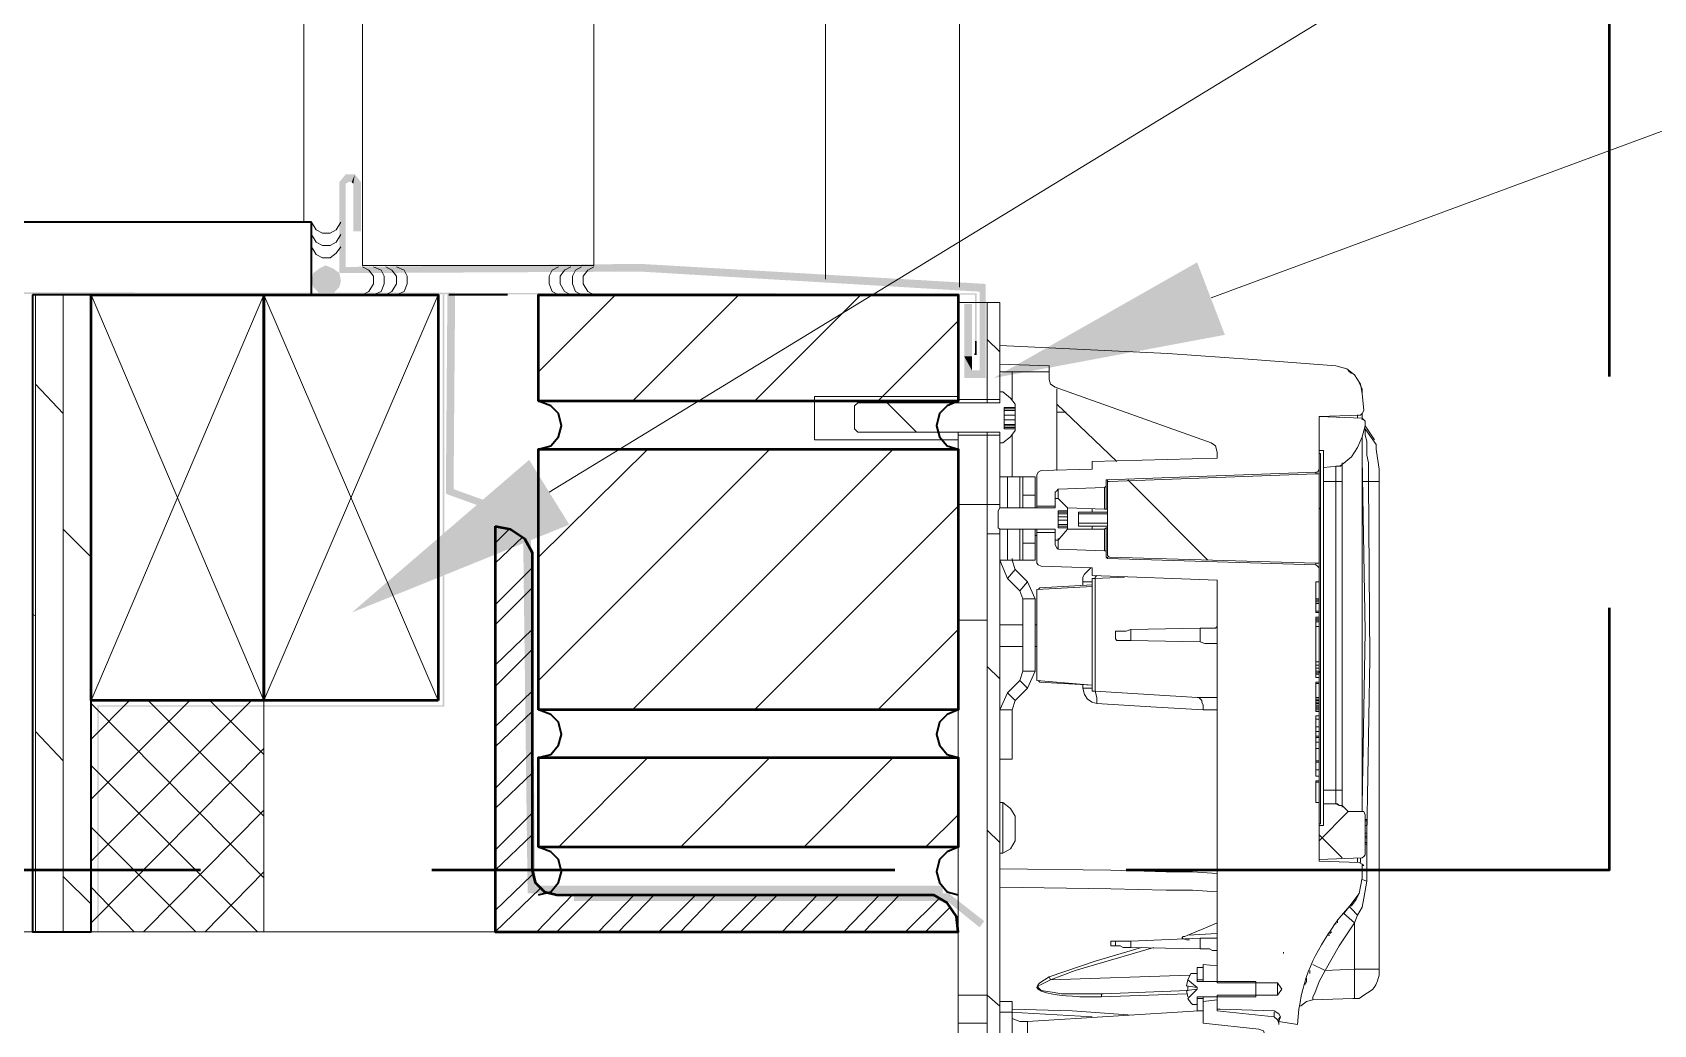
# Model space of a CAD drawing. Header units: inches. Extents: x 5 to 516, y -193 to 129.
# Drawn here: x 35.435 to 36.602, y -188.42 to -187.706 of the extents above; entities that cross this region are included whole.
import ezdxf

# ---------------------------------------------------------------- set-up
doc = ezdxf.new("R2010")
doc.units = ezdxf.units.IN
doc.header["$MEASUREMENT"] = 0
doc.layers.add('PDF7_Geometry', color=7, linetype='Continuous')
doc.layers.add('PDF7_Solid Fills', color=7, linetype='Continuous')

msp = doc.modelspace()

# ---------------------------------------------------------------- hatches: boundary and pattern name
at = {"layer": 'PDF7_Solid Fills', "transparency": 33554559}
for points in [[(35.6646624, -187.8135621), (35.6668846, -187.8080065), (35.660218, -187.8080065), (35.6557738, -187.8135621), (35.655774, -187.8791174), (35.8724407, -187.8780064), (35.8724405, -187.8724511), (35.6602182, -187.8746735), (35.6602181, -187.8146729), (35.6624403, -187.8135618)], [(35.6657733, -187.8146732), (35.6713289, -187.8491176), (35.6713289, -187.8135621), (35.6668845, -187.8080063)], [(35.6568839, -187.8846729), (35.6557728, -187.8791173), (35.6513295, -187.8757842), (35.6457742, -187.8735621), (35.641329, -187.8757844), (35.6368847, -187.8791176), (35.6357736, -187.8846731), (35.6368859, -187.8891173), (35.6413292, -187.8935616), (35.6457732, -187.894673), (35.6513297, -187.893562), (35.655774, -187.8891172)], [(35.872442, -187.8724512), (35.872442, -187.8780067), (36.1168865, -187.8924509), (36.1213309, -187.8868956)], [(34.9202177, -187.8924509), (34.9213288, -187.9202287), (34.9213288, -187.893562), (35.9891067, -187.8946731), (36.1135518, -187.894673), (36.1146634, -187.9280064), (36.1146629, -187.893562), (35.9891079, -187.893562)], [(35.4813298, -188.1902286), (35.4824409, -188.3535619), (35.4824409, -188.1913397), (35.7313298, -188.1913395), (35.7302188, -187.8946729), (35.7302176, -188.1902285)], [(35.8246628, -188.3257842), (35.8246628, -188.3313397), (36.0935517, -188.3313395), (36.0946628, -188.3257842), (36.0902174, -188.3257842), (36.0902174, -188.3202286), (35.796885, -188.3202288), (35.7935529, -188.0546728), (35.7379974, -188.034673), (35.7335531, -187.894673), (35.7324409, -188.0380068), (35.7879965, -188.0580065), (35.7913285, -188.3257842)], [(36.1213298, -187.886895), (36.1168854, -187.8924506), (36.1168856, -187.9491174), (36.11133, -187.9491175), (36.1057749, -187.9391179), (36.1057743, -187.9546734), (36.1213298, -187.954673)], [(36.0946643, -188.3257842), (36.0935531, -188.3313397), (36.1168854, -188.3502284), (36.1202198, -188.3457842)]]:
    msp.add_hatch(color=256, dxfattribs=at).paths.add_polyline_path(points)

# ---------------------------------------------------------------- linework, layer by layer
at = {"layer": 'PDF7_Geometry', "lineweight": 15}
for points in [[(36.1013284, -182.8946732), (36.1024395, -187.8891183)], [(35.6302183, -183.1657835), (35.6302183, -187.8424504)], [(36.0057745, -183.1657835), (36.0057745, -187.8835615)], [(35.8068857, -188.0368957), (39.0824416, -186.0380066), (39.5824417, -186.0380066)], [(36.2835523, -187.8968952), (39.0824413, -186.8624506), (39.5824414, -186.8624506)], [(35.6724411, -187.6991178), (35.6724411, -187.8735622), (35.8391078, -187.8735622), (35.8391078, -187.6991178)], [(35.6357748, -187.8424512), (35.6391081, -187.8480068), (35.6435526, -187.850229), (35.6491081, -187.850229), (35.6535526, -187.8480068), (35.6568859, -187.8424512)], [(35.6357748, -187.8513398), (35.6391081, -187.8568953), (35.6435526, -187.8591176), (35.6491081, -187.8591176), (35.6535526, -187.8568953), (35.6568859, -187.8513398)], [(35.6357748, -187.8602283), (35.6391081, -187.8657839), (35.6435526, -187.8680061), (35.6491081, -187.8680061), (35.6535526, -187.8646727), (35.6568859, -187.8602283)], [(35.6724411, -187.894673), (35.6768855, -187.8924508), (35.6802189, -187.8868953), (35.6802189, -187.8813397), (35.6768855, -187.8768953), (35.6724411, -187.874673)], [(35.6802174, -187.894673), (35.685773, -187.8924508), (35.6879952, -187.8868953), (35.6879952, -187.8813397), (35.685773, -187.8768953), (35.6802174, -187.874673)], [(35.6891082, -187.894673), (35.6935527, -187.8924508), (35.696886, -187.8868953), (35.696886, -187.8813397), (35.6935527, -187.8768953), (35.6891082, -187.874673)], [(35.6968845, -187.894673), (35.7024401, -187.8924508), (35.7046623, -187.8868953), (35.7046623, -187.8813397), (35.7024401, -187.8768953), (35.6968845, -187.874673)], [(35.8135521, -187.8746733), (35.8091077, -187.8768955), (35.8068855, -187.88134), (35.8068855, -187.8868955), (35.8091077, -187.8924511), (35.8135521, -187.8946733)], [(35.8224407, -187.8746733), (35.8179962, -187.8768955), (35.8146629, -187.88134), (35.8146629, -187.8868955), (35.8179962, -187.8924511), (35.8224407, -187.8946733)], [(35.8302192, -187.8746733), (35.8257748, -187.8768955), (35.8235526, -187.88134), (35.8235526, -187.8868955), (35.8257748, -187.8924511), (35.8302192, -187.8946733)], [(35.8391078, -187.8746733), (35.8346633, -187.8768955), (35.83133, -187.88134), (35.83133, -187.8868955), (35.8346633, -187.8924511), (35.8391078, -187.8946733)], [(35.4368861, -188.3535619), (35.4368861, -187.894673)], [(35.4568852, -188.3535619), (35.4568852, -187.894673)], [(35.7268839, -188.1868953), (35.6013283, -187.894673), (35.4768839, -188.1868953)], [(35.4768844, -187.894673), (35.6013289, -188.1868953), (35.7268845, -187.894673)], [(35.7991071, -187.9502286), (35.8546627, -187.894673)], [(35.8668856, -187.9713394), (35.9435522, -187.8946728)], [(35.9546632, -187.9713394), (36.0313298, -187.8946728)], [(36.1313306, -187.9002289), (36.1224417, -187.9002289)], [(36.122442, -187.9702284), (36.122442, -187.9724506), (36.122442, -187.9702284), (36.1313309, -187.9702284), (36.1313309, -187.9002284)], [(36.122442, -187.9002289), (36.122442, -187.9702289)], [(36.043553, -187.9713394), (36.1013307, -187.9135616)], [(36.1313306, -187.9357842), (36.1224417, -187.9268953)], [(36.1313306, -187.9446733), (36.1313306, -187.9313399), (36.2524417, -187.9368955), (36.3135528, -187.9413399), (36.3735528, -187.9457844)], [(36.1135512, -187.9380063), (36.1135512, -187.9368952)], [(36.1313306, -187.9446727), (36.1668861, -187.9457838), (36.1668861, -187.9557838)], [(36.1313306, -187.9502286), (36.1402195, -187.9502286)], [(36.1668847, -187.9502286), (36.140218, -187.9502286)], [(36.1402191, -187.9502286), (36.1402191, -187.9702286)], [(36.1613289, -188.0213398), (36.1979956, -188.0202287), (36.1979956, -188.0146732), (36.2879956, -188.0124509), (36.2879956, -188.0080065), (36.2868845, -188.0035621), (36.2835512, -188.0013398), (36.1713289, -187.9613398), (36.1679956, -187.9591176), (36.1668845, -187.9557843)], [(36.373552, -187.9457838), (36.3813298, -187.948006), (36.3868853, -187.9524504), (36.3913298, -187.9591171), (36.3924409, -187.9657838), (36.3924409, -187.9668949)], [(36.3824405, -187.9491175), (36.3846627, -187.9513398)], [(35.4568852, -187.9802285), (35.4368852, -187.9591174)], [(36.0291082, -187.9935619), (36.026886, -187.9913397), (36.026886, -187.974673), (36.0291082, -187.9724508), (36.1313305, -187.9724508), (36.1313305, -187.964673), (36.1335527, -187.964673), (36.1391082, -187.9691175), (36.1424416, -187.9735619)], [(36.1724411, -188.0213397), (36.1724411, -187.9624508)], [(36.3902191, -187.9580066), (36.3924413, -187.9624511), (36.3924413, -187.9668955)], [(36.3935512, -187.9768953), (36.3935512, -187.9780064), (36.3924401, -187.9657842)], [(36.1013284, -188.5746732), (36.1013284, -188.4902287), (36.1013284, -187.9991176), (35.997995, -187.9991176), (35.997995, -187.9680064), (36.1013284, -187.9680064)], [(36.0713307, -187.9935619), (36.0502196, -187.9724508)], [(36.1013284, -187.9702284), (36.1013284, -187.9724506)], [(36.1424412, -187.9735619), (36.1424412, -187.9757841), (36.1346634, -187.9757841), (36.1346634, -187.9913397), (36.1424412, -187.9913397), (36.1424412, -187.9924508), (36.1391079, -187.9968953), (36.1335523, -188.0013397)], [(36.1346626, -187.9780064), (36.1424404, -187.9780064), (36.1424404, -187.9757842)], [(36.1346626, -187.9757843), (36.1424404, -187.9757843)], [(36.1346626, -187.9768953), (36.1424404, -187.9768953)], [(36.1424412, -187.9813401), (36.1424412, -187.9780068)], [(36.2157738, -188.0146733), (36.1724405, -187.9735621)], [(36.1791075, -187.9791175), (36.1724409, -187.9791175)], [(36.1346626, -187.9813401), (36.1424404, -187.9813401), (36.1424404, -187.9846735)], [(36.1346626, -187.9880065), (36.1424404, -187.9880065)], [(36.1346626, -187.9891176), (36.1424404, -187.9891176), (36.1424404, -187.9880065)], [(36.1346626, -187.9902287), (36.1424404, -187.9902287), (36.1424404, -187.9913398)], [(36.1424412, -187.9880065), (36.1424412, -187.9846732), (36.1346634, -187.9846732)], [(36.1424412, -187.9902287), (36.1424412, -187.9891176)], [(36.3913291, -187.9813397), (36.3613291, -187.9824508), (36.3613291, -188.0202286), (36.360218, -188.0224508), (36.3591069, -188.0224508)], [(36.3646634, -188.0191176), (36.3646634, -188.0068954), (36.36133, -188.0068954), (36.36133, -187.9824509), (36.3924412, -187.9835621), (36.3935523, -187.9846732), (36.3946634, -187.9857843), (36.3946634, -187.9891176), (36.40133, -187.9991176)], [(36.3779963, -188.0168954), (36.3846629, -188.0113398), (36.3891074, -188.0046732), (36.3924407, -187.9968954), (36.3946629, -187.9891176)], [(36.3902191, -187.9813401), (36.389108, -187.9813401), (36.389108, -187.9835624)], [(36.3924412, -187.9846733), (36.3924412, -187.9802289)], [(36.029108, -187.9935619), (36.1313302, -187.9935619), (36.1313302, -188.0013397), (36.1335524, -188.0013397)], [(36.1013284, -187.9935619), (36.1013284, -187.9957841)], [(36.1013284, -188.045784), (36.1013284, -187.995784), (36.1224395, -187.995784), (36.1224395, -188.045784)], [(36.122442, -188.045784), (36.122442, -187.995784), (36.1313309, -187.995784)], [(36.122442, -188.0457842), (36.1313309, -188.0457842), (36.1313309, -187.9957842)], [(36.1402191, -187.995784), (36.1402191, -188.025784)], [(36.3924412, -188.2668954), (36.3924412, -187.9968954)], [(36.3924412, -187.9980061), (36.3924412, -188.0013395)], [(36.3968855, -188.0291171), (36.3968855, -188.0157838), (36.3957744, -188.0102282), (36.3957744, -188.0002282), (36.3946633, -187.9957838), (36.3946633, -187.9913393)], [(36.3946634, -187.9913397), (36.4002189, -187.9991175)], [(36.4002198, -187.9991172), (36.4024421, -188.0024505), (36.4024421, -188.0057839), (36.4035532, -188.0124505), (36.4046643, -188.0202283), (36.4046643, -188.0291172)], [(35.7991071, -188.0835616), (35.877996, -188.0057838)], [(35.7991071, -188.1724508), (35.9657738, -188.0057842)], [(35.8668856, -188.1935617), (36.0546633, -188.0057839)], [(36.3646635, -188.0068952), (36.3613301, -188.0068952)], [(36.3924412, -188.2624511), (36.3946635, -188.1368956), (36.3924412, -188.0124511)], [(36.1368848, -188.0257839), (36.1313292, -188.0257839)], [(36.1457733, -188.0257839), (36.1368844, -188.0257839)], [(36.1368848, -188.0480064), (36.1368848, -188.0257841)], [(36.1479954, -188.0257839), (36.1457732, -188.0257839)], [(36.1457733, -188.0480064), (36.1457733, -188.0257841)], [(36.206885, -188.0335617), (36.1735517, -188.0346729), (36.1724406, -188.035784), (36.1713295, -188.0368951), (36.1713295, -188.0468951), (36.1579961, -188.0468951), (36.1579961, -188.0246729), (36.1591073, -188.0224506), (36.1613295, -188.0213395)], [(36.3591064, -188.0224509), (36.2091064, -188.0280065), (36.2079952, -188.0280065), (36.2079952, -188.0313398), (36.2079952, -188.0324509), (36.2068841, -188.033562)], [(36.2102181, -188.0291173), (36.359107, -188.0235618), (36.3613292, -188.0235618), (36.3613292, -188.025784)], [(36.3613291, -188.0257843), (36.3613291, -188.0868954), (36.3613291, -188.0880065), (36.3591069, -188.0880065)], [(36.359107, -188.0224507), (36.359107, -188.0235618)], [(36.3646635, -188.0191175), (36.3746635, -188.0180064), (36.3757746, -188.0180064), (36.3779968, -188.0168953)], [(36.3646635, -188.0291171), (36.3646635, -188.0191171)], [(36.373552, -188.0180065), (36.373552, -188.0291176)], [(36.373553, -188.0180065), (36.3768863, -188.0180065), (36.3779974, -188.0168953), (36.3779974, -188.0157842)], [(36.3779963, -188.016895), (36.3779963, -188.026895), (36.3779963, -188.2524506)], [(36.1735511, -188.04134), (36.1735511, -188.0346733)], [(36.1802175, -188.0480064), (36.2068841, -188.0491175), (36.2068841, -188.0335619)], [(36.2068853, -188.0491174), (36.2079964, -188.0491174), (36.2079964, -188.0313397)], [(36.2091074, -188.0291171), (36.2091074, -188.028006)], [(36.2091074, -188.0813399), (36.2091074, -188.0302287), (36.2091074, -188.0291176), (36.2102186, -188.0291176)], [(36.2813301, -188.0857843), (36.2235523, -188.0280065)], [(36.3735524, -188.0291171), (36.3646635, -188.0291171), (36.3646635, -188.2513394), (36.3735524, -188.2513394)], [(36.3779963, -188.0291171), (36.3735518, -188.0291171), (36.3735518, -188.2513394)], [(36.3924412, -188.0291171), (36.3968857, -188.0291171)], [(36.3957733, -188.283562), (36.3979955, -188.1568953), (36.3968844, -188.0291175)], [(36.3968863, -188.0291171), (36.4046641, -188.0291171), (36.4046641, -188.3802282)], [(35.9546632, -188.1935617), (36.1013298, -188.046895)], [(36.1013284, -188.0457842), (36.1224395, -188.0457842)], [(36.122442, -188.0668956), (36.122442, -188.0457845)], [(36.1313306, -188.0480064), (36.1313306, -188.0457841)], [(36.1479954, -188.0391178), (36.1479954, -188.0480067)], [(36.1568839, -188.0391178), (36.1568839, -188.0480067)], [(36.1579961, -188.0480064), (36.1579961, -188.0468953)], [(36.1979968, -188.0513396), (36.1979968, -188.0491173)], [(36.2079952, -188.0491174), (36.2091064, -188.0491174)], [(36.3624413, -188.0491174), (36.3613302, -188.0480063)], [(36.1802175, -188.0602287), (36.1802175, -188.0568953), (36.1735508, -188.0568953)], [(36.1735511, -188.0524506), (36.1802177, -188.0524506), (36.1802177, -188.0502284)], [(36.1735511, -188.0502285), (36.1802177, -188.0502285)], [(36.1735511, -188.0513396), (36.1802177, -188.0513396)], [(36.1735511, -188.0546728), (36.1802177, -188.0546728), (36.1802177, -188.056895)], [(36.1735511, -188.0613397), (36.1802177, -188.0613397), (36.1802177, -188.0602286)], [(36.1735511, -188.0602287), (36.1802177, -188.0602287)], [(36.1802175, -188.0546728), (36.1802175, -188.0524505)], [(36.2091072, -188.0513395), (36.1879961, -188.0513395), (36.1879961, -188.0524506), (36.1879961, -188.0613395), (36.2091072, -188.0613395)], [(36.1879961, -188.0524506), (36.2091072, -188.0524506)], [(36.2091074, -188.0591176), (36.1879963, -188.0591176)], [(35.4768844, -188.0835616), (35.4568844, -188.0635616)], [(35.7779958, -188.0635619), (35.7679958, -188.0735619)], [(35.7879965, -188.0691178), (35.7679965, -188.0880066)], [(36.122442, -188.570229), (36.122442, -188.0668956), (36.1313309, -188.0668956)], [(36.1368848, -188.0635621), (36.1368848, -188.0857843), (36.1313292, -188.0857843)], [(36.1313306, -188.0635623), (36.1313306, -188.0668956), (36.1313306, -188.570229)], [(36.1457733, -188.0857843), (36.1457733, -188.0635621)], [(36.1479954, -188.0635619), (36.1479954, -188.0735619)], [(36.1568839, -188.0635619), (36.1568839, -188.0735619)], [(36.1568839, -188.0680067), (36.1579951, -188.0680067)], [(36.1579961, -188.0657846), (36.1579961, -188.0635623)], [(36.1579964, -188.0880062), (36.1579964, -188.065784), (36.1713298, -188.065784), (36.1713298, -188.0746729), (36.1724409, -188.0768951), (36.173552, -188.0780062), (36.2068853, -188.0791173), (36.2079964, -188.0791173), (36.2079964, -188.0802285)], [(36.1735511, -188.0624508), (36.1802177, -188.0624508)], [(36.1735511, -188.0780063), (36.1735511, -188.0702285)], [(36.1802175, -188.0624508), (36.1802175, -188.0613397)], [(36.2068853, -188.0791173), (36.2068853, -188.0635618), (36.1802186, -188.0635618)], [(36.1979968, -188.0635619), (36.1979968, -188.0613396)], [(36.2079952, -188.0624508), (36.2068841, -188.0635619)], [(36.2079952, -188.0802284), (36.2079952, -188.0624506), (36.2091064, -188.0624506)], [(36.2079959, -188.0802286), (36.2079959, -188.0835619), (36.209107, -188.0846731), (36.359107, -188.0891175), (36.3602181, -188.0902286), (36.3613292, -188.0913397)], [(36.2091074, -188.0846727), (36.2091074, -188.0835616)], [(36.3591085, -188.0880061), (36.2102196, -188.0835616), (36.2091085, -188.0824505), (36.2091085, -188.0813394)], [(35.7946629, -188.0913396), (35.7679962, -188.1180063)], [(36.1479954, -188.0857843), (36.1368843, -188.0857843)], [(36.1368848, -188.0991177), (36.1457737, -188.1080066), (36.1513292, -188.1013399), (36.1424403, -188.092451)], [(36.1402191, -188.0857843), (36.1402191, -188.0846732)], [(36.2879971, -188.1002286), (36.1979971, -188.0968952), (36.1979971, -188.0913397), (36.1613305, -188.0902286), (36.1591083, -188.0891175), (36.1579971, -188.0880063)], [(36.1968846, -188.0913396), (36.1924401, -188.0957841), (36.191329, -188.0980063), (36.191329, -188.1013396)], [(36.359107, -188.0880064), (36.359107, -188.0891176)], [(36.3902191, -188.3035617), (36.3613302, -188.3024506), (36.3613302, -188.2602284), (36.359108, -188.2602284), (36.359108, -188.2446728), (36.3613302, -188.2446728), (36.3613302, -188.2413395), (36.359108, -188.2413395), (36.359108, -188.1980062), (36.3613302, -188.1980062), (36.3613302, -188.1946728), (36.359108, -188.1946728), (36.359108, -188.1735617), (36.3613302, -188.1735617), (36.3613302, -188.1702284), (36.359108, -188.1702284), (36.359108, -188.126895), (36.3613302, -188.126895), (36.3613302, -188.1235617), (36.359108, -188.1235617), (36.359108, -188.1013395), (36.3613302, -188.1013395), (36.3613302, -188.0913395)], [(35.7946629, -188.1057841), (35.7679962, -188.1324507)], [(36.1457733, -188.1080062), (36.1479955, -188.1135617), (36.1568844, -188.1135617), (36.1513288, -188.1013395)], [(36.1979968, -188.104673), (36.1579968, -188.1068952), (36.1579968, -188.1724508)], [(36.1979968, -188.1035619), (36.160219, -188.1057842), (36.1591079, -188.1068953)], [(36.1979971, -188.1013398), (36.1913304, -188.1013398), (36.1913304, -188.103562)], [(36.1979968, -188.1780065), (36.1979968, -188.1013398), (36.1979968, -188.0991176), (36.200219, -188.0991176)], [(36.2013288, -188.0968955), (36.2002177, -188.0980066), (36.2002177, -188.0991178)], [(36.2213303, -188.0980066), (36.2002192, -188.0991177), (36.2002192, -188.1802288), (36.2735525, -188.1846733)], [(36.2879965, -188.1013398), (36.2879965, -188.1002287), (36.2879965, -188.3902288)], [(36.1479954, -188.1135621), (36.1479954, -188.1657843), (36.1568843, -188.1657843), (36.1568843, -188.1135621)], [(36.3613291, -188.1135621), (36.3591069, -188.1135621), (36.3613291, -188.1135621)], [(36.3613291, -188.1146732), (36.3591069, -188.1146732)], [(36.3613291, -188.1157842), (36.3591069, -188.1157842)], [(36.3613291, -188.1168953), (36.3591069, -188.1168953)], [(35.4368861, -188.1257844), (35.4346638, -188.1246733)], [(36.1013284, -188.1291176), (36.1224395, -188.1291176)], [(36.3613291, -188.1224512), (36.3591069, -188.1224512)], [(36.3613291, -188.1235622), (36.3591069, -188.1235622)], [(36.3613291, -188.1235622), (36.3591069, -188.1235622), (36.3613291, -188.1235622)], [(36.3613291, -188.1268954), (36.3591069, -188.1268954)], [(36.3613291, -188.1280065), (36.3591069, -188.1280065), (36.3613291, -188.1280065)], [(36.3613291, -188.1291176), (36.3591069, -188.1291176), (36.3613291, -188.1291176)], [(36.3613291, -188.1302286), (36.3591069, -188.1302286)], [(36.359107, -188.1235622), (36.3613292, -188.1235622)], [(35.7946629, -188.135784), (35.7679962, -188.1613395)], [(36.043553, -188.1935617), (36.1013307, -188.1357839)], [(36.1479972, -188.1324508), (36.1313306, -188.1324508), (36.1313306, -188.1313397)], [(36.1313306, -188.1324513), (36.1313306, -188.1480068), (36.1313306, -188.1468957)], [(36.1568839, -188.1324508), (36.1579951, -188.1324508)], [(36.2146634, -188.1368951), (36.2224412, -188.1368951), (36.2257746, -188.135784), (36.2257746, -188.1435618), (36.2757746, -188.1446729)], [(36.2146639, -188.136895), (36.2146639, -188.1424506), (36.215775, -188.1435617), (36.225775, -188.1435617)], [(36.2257737, -188.135784), (36.2757737, -188.1346729), (36.2757737, -188.1446729), (36.279107, -188.145784), (36.2879959, -188.145784)], [(36.2879965, -188.1335618), (36.2868854, -188.134673), (36.2757743, -188.134673)], [(36.3613291, -188.1335618), (36.3591069, -188.1335618)], [(36.3924412, -188.1313395), (36.3924412, -188.266895)], [(35.7946629, -188.150229), (35.7679962, -188.1768956)], [(36.1479954, -188.1480068), (36.1313288, -188.1480068)], [(36.1579961, -188.1480068), (36.156885, -188.1480068)], [(36.1313306, -188.1713398), (36.1224417, -188.1624509)], [(36.1479954, -188.1657839), (36.1457732, -188.1724506)], [(36.1568839, -188.1657839), (36.1513284, -188.1780061)], [(36.3613291, -188.1591175), (36.3591069, -188.1591175)], [(36.3613291, -188.1613396), (36.3591069, -188.1613396)], [(36.3613291, -188.1635618), (36.3591069, -188.1635618)], [(36.3613291, -188.1657839), (36.3591069, -188.1657839)], [(36.3624413, -188.166895), (36.3613302, -188.1657838)], [(36.1368848, -188.1813399), (36.1457737, -188.172451)], [(36.1457733, -188.1724508), (36.1513288, -188.1780064), (36.14244, -188.1868953)], [(36.1979968, -188.1757846), (36.1579968, -188.1724513)], [(36.1591083, -188.1724508), (36.1602195, -188.173562), (36.1979972, -188.1757842)], [(36.1913304, -188.1757846), (36.1913304, -188.1780068)], [(36.3613291, -188.166895), (36.3591069, -188.166895)], [(36.3613291, -188.168006), (36.3591069, -188.168006)], [(36.3613291, -188.1702287), (36.3591069, -188.1702287)], [(36.3613291, -188.1735619), (36.3591069, -188.1735619)], [(36.3613291, -188.174673), (36.3591069, -188.174673)], [(36.359107, -188.1702287), (36.3613292, -188.1702287)], [(35.6013283, -188.3146735), (35.4768839, -188.1891179)], [(35.4768844, -188.3024507), (35.59244, -188.1868951)], [(35.4768844, -188.2580063), (35.5479956, -188.1868952)], [(35.4768844, -188.214673), (35.5046622, -188.1868953)], [(35.6013283, -188.2702286), (35.517995, -188.1868953)], [(35.6013283, -188.2257843), (35.5624395, -188.1868954)], [(35.7946629, -188.1802289), (35.7679962, -188.2057844)], [(36.1979968, -188.1780067), (36.1913301, -188.1780067)], [(36.1913304, -188.1780067), (36.1924415, -188.1824512), (36.1946637, -188.1857845), (36.1979971, -188.1880067), (36.2013304, -188.1891179)], [(36.20133, -188.1891178), (36.20133, -188.1846733), (36.2002189, -188.1802289), (36.1979967, -188.1802289), (36.1979967, -188.1780067)], [(36.2013288, -188.1891174), (36.2402177, -188.1913396), (36.2779955, -188.1935618)], [(36.2879958, -188.1935617), (36.2779958, -188.1935617), (36.2779958, -188.1902283), (36.2768847, -188.1880061), (36.2768847, -188.186895), (36.2757736, -188.1857839), (36.2746625, -188.1846728), (36.2735513, -188.1846728)], [(36.2879965, -188.1846731), (36.2735521, -188.1846731)], [(36.3613291, -188.1846731), (36.3591069, -188.1846731)], [(36.3613291, -188.1857842), (36.3591069, -188.1857842), (36.3613291, -188.1857842)], [(36.3613291, -188.1857842), (36.3591069, -188.1857842)], [(36.3613291, -188.1868953), (36.3591069, -188.1868953)], [(36.3613291, -188.1880063), (36.3591069, -188.1880063)], [(36.3613291, -188.1891174), (36.3591069, -188.1891174)], [(35.7946629, -188.1946727), (35.7679962, -188.2202283)], [(36.1313306, -188.2291175), (36.1402195, -188.2291175), (36.1402195, -188.1935619)], [(36.3613291, -188.1902285), (36.3591069, -188.1902285)], [(36.3613291, -188.1913395), (36.3591069, -188.1913395)], [(36.3613291, -188.1924506), (36.3591069, -188.1924506)], [(36.3613291, -188.1946727), (36.3591069, -188.1946727), (36.3613291, -188.1946727)], [(36.3613291, -188.2002286), (36.3591069, -188.2002286)], [(35.4568852, -188.2302285), (35.4368852, -188.2091174)], [(36.3613291, -188.2057845), (36.3591069, -188.2057845)], [(36.3613291, -188.2057845), (36.3591069, -188.2057845), (36.3613291, -188.2057845)], [(36.3613291, -188.2091177), (36.3591069, -188.2091177)], [(36.3613291, -188.2124509), (36.3591069, -188.2124509)], [(35.4768844, -188.3468956), (35.6013289, -188.22134)], [(35.7946629, -188.2235616), (35.7679962, -188.2502282)], [(36.3613291, -188.213562), (36.3591069, -188.213562)], [(36.3613291, -188.2168952), (36.3591069, -188.2168952)], [(36.3613291, -188.2213394), (36.3591069, -188.2213394)], [(35.5968841, -188.3535619), (35.4768841, -188.2335619)], [(35.8135521, -188.2924511), (35.8779966, -188.2280066)], [(35.9013297, -188.2924511), (35.9657742, -188.2280066)], [(35.9902173, -188.2924511), (36.0546617, -188.2280066)], [(36.3613291, -188.2302285), (36.3591069, -188.2302285)], [(36.3613291, -188.2313402), (36.3591069, -188.2313402)], [(35.7946629, -188.2391176), (35.7679962, -188.2646732)], [(36.3613291, -188.2368955), (36.3591069, -188.2368955)], [(36.3613291, -188.2413398), (36.3591069, -188.2413398)], [(36.3613291, -188.244673), (36.3591069, -188.244673)], [(36.3646635, -188.2613401), (36.3646635, -188.2513401)], [(36.3779964, -188.2513394), (36.373552, -188.2513394), (36.373552, -188.2613394)], [(36.3779963, -188.252451), (36.3779963, -188.2635621)], [(35.5146629, -188.3535619), (35.6013296, -188.2657842)], [(35.7946629, -188.2680065), (35.7679962, -188.2946731)], [(36.0779971, -188.2924511), (36.1013305, -188.2691177)], [(36.1335527, -188.2602287), (36.1335527, -188.2968953), (36.1313305, -188.2968953)], [(36.1313306, -188.260229), (36.1335528, -188.260229)], [(36.1424412, -188.270229), (36.1424412, -188.2880068), (36.1391079, -188.2935624), (36.1335523, -188.2968957)], [(36.1335527, -188.260229), (36.1391082, -188.2646735), (36.1424416, -188.270229)], [(36.3613291, -188.3013396), (36.3924402, -188.3002285), (36.3935514, -188.2991174), (36.3946625, -188.2980063), (36.3946625, -188.2691174), (36.3935514, -188.2668951), (36.3824402, -188.2668951)], [(36.3613291, -188.2880068), (36.3824402, -188.2668957)], [(36.3779963, -188.2624511), (36.375774, -188.2624511), (36.3746629, -188.26134), (36.3646629, -188.26134), (36.3646629, -188.2768956), (36.3613296, -188.2768956), (36.3613296, -188.30134)], [(36.373552, -188.2613401), (36.3757742, -188.2624512)], [(36.3824405, -188.2668954), (36.3779961, -188.262451)], [(35.5524414, -188.3535619), (35.4768859, -188.2780064)], [(36.1313306, -188.2891179), (36.1224417, -188.280229)], [(36.3613291, -188.2757839), (36.3624402, -188.2757839)], [(36.3613291, -188.276895), (36.3646625, -188.276895)], [(36.3957733, -188.2724507), (36.3946622, -188.2724507)], [(36.3957733, -188.276895), (36.3957733, -188.2735617), (36.3946622, -188.2735617)], [(36.3946622, -188.276895), (36.3957733, -188.276895), (36.3957733, -188.2824506)], [(36.3957733, -188.2824509), (36.3946622, -188.2824509)], [(36.3946634, -188.2724507), (36.3957745, -188.2724507), (36.3957745, -188.2735619)], [(36.3946634, -188.284673), (36.3957745, -188.284673), (36.3957745, -188.2824508)], [(35.7946629, -188.283562), (35.7679962, -188.3091175)], [(36.3779963, -188.3002285), (36.3613296, -188.2835619)], [(36.3924412, -188.3157846), (36.3957746, -188.3168957), (36.3957746, -188.290229)], [(36.3957733, -188.2891179), (36.3946622, -188.2891179)], [(36.3946634, -188.2857841), (36.3957745, -188.2857841), (36.3957745, -188.2891174)], [(36.3957745, -188.2902289), (36.3946634, -188.2902289), (36.3957745, -188.2902289), (36.3957745, -188.2891178)], [(36.3957733, -188.284673), (36.3957733, -188.2857841)], [(36.3957733, -188.2857841), (36.3957733, -188.284673)], [(36.3757749, -188.3435616), (36.3835527, -188.3346727), (36.3902194, -188.3257838), (36.3924416, -188.3146727), (36.3924416, -188.3057838)], [(36.3891069, -188.3002285), (36.3891069, -188.3035619)], [(36.3924413, -188.3057839), (36.3924413, -188.3046728), (36.3902191, -188.3035617), (36.3924413, -188.3046728), (36.3935524, -188.3057839)], [(36.391329, -188.3035617), (36.391329, -188.3002284)], [(36.3924412, -188.3057839), (36.3935524, -188.3057839)], [(35.4768844, -188.3335616), (35.4568844, -188.3135616)], [(35.5591078, -188.3535619), (35.6013301, -188.3102286)], [(35.7946629, -188.3124508), (35.7679962, -188.3380064)], [(36.2879965, -188.3113397), (36.2702187, -188.3102286), (36.2513298, -188.3102286), (36.2113298, -188.3091175), (36.1313298, -188.3080064)], [(36.3835527, -188.3346727), (36.3835527, -188.3357838), (36.3846638, -188.3368949), (36.3891083, -188.3413394), (36.3924416, -188.3357838), (36.3935527, -188.3291171), (36.3957749, -188.3168949)], [(36.3924412, -188.3135624), (36.3924412, -188.3146735), (36.390219, -188.3257846), (36.3879968, -188.3302291), (36.3846635, -188.3346735)], [(35.5079965, -188.3535619), (35.4768854, -188.3213397)], [(35.8002193, -188.322451), (35.7679971, -188.3535621)], [(35.8235506, -188.3268952), (35.797995, -188.3535619)], [(35.8391078, -188.3268952), (35.8124411, -188.3535619)], [(35.8679955, -188.3268952), (35.8424399, -188.3535619)], [(35.8824405, -188.3268952), (35.8568849, -188.3535619)], [(35.9124404, -188.3268952), (35.8857737, -188.3535619)], [(35.9268854, -188.3268952), (35.9013298, -188.3535619)], [(35.9568853, -188.3268952), (35.9302186, -188.3535619)], [(35.9713303, -188.3268952), (35.9446636, -188.3535619)], [(36.000218, -188.3268952), (35.9746624, -188.3535619)], [(36.0157752, -188.3268952), (35.9891085, -188.3535619)], [(36.0446629, -188.3268952), (36.0191073, -188.3535619)], [(36.0591079, -188.3268952), (36.0335523, -188.3535619)], [(36.0879956, -188.3291174), (36.0635512, -188.3535618)], [(36.1313306, -188.3213399), (36.2113306, -188.322451), (36.2513306, -188.3235621), (36.2702195, -188.3235621), (36.2879972, -188.3246732)], [(36.0957742, -188.3357843), (36.0779964, -188.3535621)], [(36.3657734, -188.3813397), (36.3757734, -188.3635619), (36.3868845, -188.3468953), (36.3791067, -188.3402286)], [(36.3791062, -188.3402286), (36.3835506, -188.334673), (36.3846617, -188.334673)], [(36.2879965, -188.3468956), (36.2779965, -188.35134), (36.2668854, -188.3557844)], [(36.3657737, -188.38134), (36.3868848, -188.3802289), (36.3868848, -188.3468956), (36.389107, -188.34134)], [(36.373552, -188.3468956), (36.373552, -188.3480067)], [(36.3746619, -188.3446734), (36.3746619, -188.3468956)], [(36.1013284, -188.3535619), (34.9768838, -188.3535619)], [(36.2113296, -188.3602283), (36.2113296, -188.3635617)], [(36.2113296, -188.3635621), (36.2146629, -188.3635621)], [(36.2113306, -188.3602283), (36.2146639, -188.3602283), (36.2146639, -188.3635617)], [(36.2257746, -188.3602283), (36.2146634, -188.3602283)], [(36.2146639, -188.3635621), (36.2179972, -188.3635621), (36.2202195, -188.3646732), (36.225775, -188.3646732)], [(36.2757746, -188.3657843), (36.2257746, -188.3646732), (36.2257746, -188.3602287), (36.2757746, -188.3580065)], [(36.2668851, -188.3557841), (36.2646629, -188.3568952), (36.2635518, -188.3568952), (36.2624407, -188.3580063), (36.265774, -188.3591174), (36.2679962, -188.3591174)], [(36.2879965, -188.354673), (36.2668854, -188.3557841)], [(36.2757737, -188.3580062), (36.2757737, -188.365784)], [(36.2879965, -188.3580062), (36.2757743, -188.3580062)], [(36.3691065, -188.3546731), (36.3702177, -188.3535619), (36.3679954, -188.3546731)], [(36.3679955, -188.3557841), (36.3691066, -188.3557841)], [(36.2335532, -188.3646732), (36.2002198, -188.3746732), (36.1668865, -188.3857843)], [(36.2679969, -188.3846728), (36.1679969, -188.3880061), (36.1857746, -188.3813395), (36.2424413, -188.3646728)], [(36.2757737, -188.3657842), (36.2824403, -188.3657842), (36.2846626, -188.3668954), (36.2879959, -188.3668954)], [(36.1668847, -188.385784), (36.160218, -188.3902284), (36.1591069, -188.3913395), (36.1579958, -188.3935618), (36.1591069, -188.3946729)], [(36.2057754, -188.3980068), (36.1757754, -188.3980068), (36.1691087, -188.3968957), (36.1613309, -188.3957846), (36.1602198, -188.3946735), (36.1591087, -188.3935624), (36.1591087, -188.3924513), (36.1613309, -188.3913402), (36.1679976, -188.3880068), (36.1668865, -188.3857846)], [(36.2779958, -188.3880065), (36.2779958, -188.3791176), (36.2735513, -188.3791176), (36.2735513, -188.3880065)], [(36.2779958, -188.3791177), (36.2779958, -188.3768955), (36.2879958, -188.3780066), (36.2879958, -188.3891177)], [(36.2879965, -188.3780065), (36.2879965, -188.3768954)], [(36.2879965, -188.3824508), (36.2879965, -188.3813397)], [(36.3479963, -188.4068954), (36.3524408, -188.403562), (36.3568852, -188.4024509), (36.3568852, -188.4002287), (36.3579963, -188.3980065), (36.3591075, -188.3957843), (36.3613297, -188.3891176), (36.3657741, -188.3813398), (36.3568852, -188.3768954)], [(36.3524406, -188.3868951), (36.3524406, -188.3891173), (36.3513295, -188.3913395)], [(36.3546627, -188.3835619), (36.3546627, -188.3813396)], [(36.3868848, -188.3802287), (36.3868848, -188.4013398), (36.3857737, -188.4013398), (36.3568848, -188.4024509)], [(36.3868863, -188.3802287), (36.4046641, -188.3802287), (36.4046641, -188.3846731)], [(36.122442, -188.3991179), (36.1013309, -188.3991179)], [(36.1313306, -188.4068954), (36.1224417, -188.3991176)], [(36.2657743, -188.3980068), (36.2046632, -188.400229), (36.2046632, -188.3980068), (36.2057743, -188.3980068)], [(36.205774, -188.3980064), (36.2668851, -188.3957842), (36.2668851, -188.3924508)], [(36.2735515, -188.393562), (36.2657738, -188.3924509)], [(36.2668851, -188.400229), (36.265774, -188.3957845)], [(36.2657752, -188.392451), (36.2668863, -188.3880065)], [(36.2657752, -188.3957842), (36.273553, -188.394673)], [(36.2779958, -188.3891172), (36.2779958, -188.3880061), (36.2735513, -188.3880061)], [(36.2879965, -188.3902283), (36.3313299, -188.3902283), (36.3346632, -188.3946727), (36.3313299, -188.3991171), (36.2879965, -188.3991171)], [(36.2879965, -188.3991179), (36.2879965, -188.4068957)], [(36.3313292, -188.3991179), (36.3313292, -188.390229)], [(36.1313306, -188.4035622), (36.1402195, -188.4035622)], [(36.1402191, -188.4113396), (36.1402191, -188.4035619)], [(36.1402191, -188.4091175), (36.1835524, -188.4102286), (36.2268858, -188.413562)], [(36.1513304, -188.4180064), (36.2746637, -188.4102286), (36.2779971, -188.4102286)], [(36.1891069, -188.4002284), (36.2046625, -188.4002284)], [(36.2735515, -188.4013397), (36.2735515, -188.4102286), (36.277996, -188.4102286), (36.277996, -188.4013397)], [(36.2735515, -188.40134), (36.277996, -188.40134)], [(36.2779958, -188.4035622), (36.2879958, -188.4024511), (36.2879958, -188.4002288)], [(36.2779958, -188.40134), (36.2779958, -188.4002289)], [(36.2779958, -188.4035621), (36.2779958, -188.4191177), (36.3179958, -188.4235621), (36.3213291, -188.4246732), (36.3224402, -188.4280066), (36.3224402, -188.432451)], [(36.3291075, -188.4102286), (36.2902186, -188.4091175), (36.2879964, -188.4091175), (36.2879964, -188.4068953)], [(36.2879965, -188.4024511), (36.2879965, -188.40134)], [(36.2879965, -188.4024508), (36.2879965, -188.4102286), (36.3291076, -188.414673)], [(36.3291071, -188.4102286), (36.3324404, -188.4124508), (36.3335515, -188.414673)], [(36.346886, -188.4091171), (36.3457749, -188.4202283)], [(36.3902197, -188.4013398), (36.3857752, -188.4013398)], [(36.1013284, -188.4191177), (36.1224395, -188.4191177)], [(36.1313306, -188.4113396), (36.1402195, -188.4113396)], [(36.1391069, -188.4113396), (36.1979958, -188.414673)], [(36.1513297, -188.5291172), (36.1513297, -188.418006), (36.1457742, -188.418006), (36.1402186, -188.4157838)], [(36.1402191, -188.5368957), (36.1402191, -188.4113402)], [(36.3291071, -188.4113396), (36.3291071, -188.414673)], [(36.3291071, -188.4146728), (36.3313293, -188.4168951), (36.3324404, -188.4191173)], [(36.3335525, -188.4146727), (36.3324414, -188.418006), (36.3457748, -188.4202283)], [(36.3335525, -188.4146732), (36.3324414, -188.4157843), (36.3324414, -188.4191177), (36.3324414, -188.4202288)], [(36.3324414, -188.4202287), (36.3324414, -188.4180065)]]:
    msp.add_lwpolyline(points, dxfattribs=at)
at = {"layer": 'PDF7_Geometry', "lineweight": 50}
for points in [[(36.5702186, -187.620229), (36.5702186, -187.9535624)], [(35.767995, -188.0613397), (35.767995, -188.3535619), (36.1013284, -188.3535619), (36.1002173, -188.3424508), (36.0935506, -188.3324508), (36.0835506, -188.3268953)], [(35.7679962, -188.0613395), (35.7791073, -188.0635617), (35.7891073, -188.0702284), (35.7946629, -188.0802284), (35.7946629, -188.3091173), (35.7968851, -188.3180062), (35.8035518, -188.3246729), (35.8124407, -188.3268951), (36.0835518, -188.3268951)], [(36.5702186, -188.120229), (36.5702186, -188.309118), (36.2224408, -188.309118)], [(35.5557735, -188.3091176), (35.2224402, -188.3091176)], [(36.0557736, -188.3091176), (35.7224402, -188.3091176)]]:
    msp.add_lwpolyline(points, dxfattribs=at)
at = {"layer": 'PDF7_Geometry', "lineweight": 35}
for points in [[(35.6357748, -187.8424512), (34.9135525, -187.8424512), (34.9013303, -187.8446735), (34.8891081, -187.8513401), (34.8802192, -187.860229), (34.8746636, -187.8713401), (34.8724414, -187.8846735), (34.8724414, -187.8946735)], [(35.6357748, -187.894673), (35.6357748, -187.8424508)], [(35.7768858, -187.894673), (35.7346636, -187.894673)], [(35.7991071, -188.0057842), (35.807996, -188.0035619), (35.8135516, -187.9968953), (35.8157738, -187.9891175), (35.8135516, -187.9802286), (35.807996, -187.9746731), (35.7991071, -187.9713397)], [(36.1013284, -187.9713394), (36.0935506, -187.9746728), (36.0879951, -187.9802283), (36.0857728, -187.9891172), (36.0879951, -187.996895), (36.0935506, -188.0035616), (36.1013284, -188.0057839)], [(35.7991071, -188.2280064), (35.807996, -188.2257842), (35.8135516, -188.2191175), (35.8157738, -188.2113397), (35.8135516, -188.2024508), (35.807996, -188.1968953), (35.7991071, -188.193562)], [(36.1013284, -188.1935617), (36.0935506, -188.196895), (36.0879951, -188.2024506), (36.0857728, -188.2113394), (36.0879951, -188.2191172), (36.0935506, -188.2257839), (36.1013284, -188.2280061)], [(35.7991071, -188.3268952), (35.807996, -188.324673), (35.8135516, -188.3180063), (35.8157738, -188.3102286), (35.8135516, -188.3013397), (35.807996, -188.2957841), (35.7991071, -188.2924508)], [(36.1013284, -188.2924511), (36.0935506, -188.2957844), (36.0879951, -188.3013399), (36.0857728, -188.3102288), (36.0879951, -188.3180066), (36.0935506, -188.3246733), (36.1013284, -188.3268955)]]:
    msp.add_lwpolyline(points, dxfattribs=at)
msp.add_lwpolyline([(35.4346639, -187.894673), (35.4346639, -188.353562), (35.4768862, -188.353562), (35.4768862, -187.894673)], close=True, dxfattribs=at)
at = {"layer": 'PDF7_Geometry', "lineweight": 50}
for points in [[(35.6013289, -188.1868953), (35.4768844, -188.1868953), (35.4768844, -187.894673), (35.6013289, -187.894673)], [(35.7268839, -188.1868953), (35.6013283, -188.1868953), (35.6013283, -187.894673), (35.7268839, -187.894673)], [(35.7991071, -187.9713397), (35.7991071, -187.894673), (36.1013294, -187.894673), (36.1013294, -187.9713397)], [(35.7991071, -188.193562), (35.7991071, -188.0057842), (36.1013294, -188.0057842), (36.1013294, -188.193562)], [(35.7991071, -188.2924509), (35.7991071, -188.2280064), (36.1013294, -188.2280064), (36.1013294, -188.2924509)]]:
    msp.add_lwpolyline(points, close=True, dxfattribs=at)
at = {"layer": 'PDF7_Geometry', "lineweight": 15}
for points in [[(36.1013284, -187.9002284), (36.1013284, -187.9702284), (36.1224395, -187.9702284), (36.1224395, -187.9002284)], [(36.391329, -187.9813397), (36.3924401, -187.9802286), (36.3935512, -187.9780064), (36.3924401, -187.9802286)], [(36.122442, -187.9957841), (36.122442, -187.9935619)], [(36.3613291, -188.0091173), (36.3613291, -188.2757839), (36.3624402, -188.2757839), (36.3624402, -188.0091173)], [(36.1479954, -188.0257839), (36.1479954, -188.0391173), (36.1568843, -188.0391173), (36.1568843, -188.0257839)], [(36.1313306, -188.0635619), (36.1713306, -188.0635619), (36.1713306, -188.0713396), (36.1735528, -188.0713396), (36.1802195, -188.0635619), (36.1802195, -188.0624507), (36.1735528, -188.0624507), (36.1735528, -188.0502285), (36.1802195, -188.0502285), (36.1802195, -188.0480063), (36.1735528, -188.0413396), (36.1713306, -188.0413396), (36.1713306, -188.0480063), (36.1313306, -188.0480063), (36.1302194, -188.0502285), (36.1302194, -188.0624507)], [(36.1568839, -188.0857843), (36.1568839, -188.0735621), (36.1479951, -188.0735621), (36.1479951, -188.0857843)], [(36.1313306, -188.0857843), (36.1368861, -188.0991176), (36.1424417, -188.092451), (36.1402195, -188.0857843)], [(36.3591069, -188.1268954), (36.3613291, -188.1268954)], [(36.3591069, -188.1280065), (36.3613291, -188.1280065)], [(35.6013283, -188.3535619), (35.6013283, -188.1868953), (35.4768839, -188.1868953), (35.4768839, -188.3535619)], [(36.1313306, -188.1935617), (36.1402195, -188.1935617), (36.1424417, -188.186895), (36.1368861, -188.1813394)], [(36.3613291, -188.1880063), (36.3591069, -188.1880063), (36.3613291, -188.1880063), (36.3591069, -188.1880063)], [(36.3591069, -188.1935617), (36.3613291, -188.1935617)], [(36.3591069, -188.1946727), (36.3613291, -188.1946727)], [(36.3591069, -188.245784), (36.3613291, -188.245784)], [(36.3357735, -188.3680063), (36.3357735, -188.3691174)], [(36.3157743, -188.3891172), (36.2735521, -188.3891172), (36.2735521, -188.3835616), (36.2691076, -188.3835616), (36.2668854, -188.3880061), (36.2735521, -188.3935616), (36.2735521, -188.3946727), (36.2668854, -188.4013394), (36.2691076, -188.4046727), (36.2702187, -188.4057839), (36.2735521, -188.4057839), (36.2735521, -188.4002283), (36.3157743, -188.4002283)]]:
    msp.add_lwpolyline(points, close=True, dxfattribs=at)
for points in [[(36.3924412, -188.0013395), (36.3924412, -188.0446728), (36.3924412, -188.0880061), (36.3924412, -188.1313395)], [(36.3757749, -188.3435616), (36.3605157, -188.3649505), (36.3505527, -188.3825431), (36.346886, -188.4091171)], [(36.4046641, -188.3846731), (36.4009048, -188.3975064), (36.4004048, -188.3938027), (36.3902197, -188.4013398)], [(36.1591069, -188.3946729), (36.1630884, -188.3993951), (36.1860513, -188.3999136), (36.1891069, -188.4002284)]]:
    msp.add_open_spline(points, degree=3, dxfattribs=at)
at = {"layer": 'PDF7_Solid Fills', "lineweight": 35, "transparency": 33554559}
for points in [[(35.6657747, -187.8146735), (35.6668858, -187.8080068), (35.6646636, -187.8135624)], [(35.6657747, -187.8491176), (35.6713303, -187.8491176), (35.6657747, -187.8146732)], [(35.7313287, -188.1913395), (35.7302176, -187.8946728), (35.7313287, -187.8946728)], [(35.7391073, -187.894673), (35.7335518, -187.894673), (35.7379962, -188.0346731)], [(36.1135512, -187.894673), (36.1146624, -187.9280064), (36.1135512, -187.9280064)], [(36.1113291, -187.9391174), (36.1057736, -187.9013396), (36.1113291, -187.9013396)], [(36.1057749, -187.9391174), (36.1113305, -187.9391174), (36.1057749, -187.9013396)], [(36.1135512, -187.9280067), (36.1146624, -187.9380067), (36.1135512, -187.9380067)], [(36.1146634, -187.9280067), (36.1135523, -187.9280067), (36.1146634, -187.9380067)], [(36.1113291, -187.9491175), (36.1057736, -187.9391175), (36.1113291, -187.9391175)], [(35.4813287, -188.3535619), (35.4824398, -188.3535619), (35.4813287, -188.1902286)]]:
    msp.add_solid(points, dxfattribs=at)
at = {"layer": 'PDF7_Solid Fills', "lineweight": 50, "transparency": 33554559}
for points in [[(36.293553, -187.9235619), (36.1268863, -187.954673), (36.273553, -187.8713397)], [(35.8213307, -188.0602287), (35.664664, -188.123562), (35.7924418, -188.013562)]]:
    msp.add_solid(points, dxfattribs=at)

doc.saveas('drawing.dxf')
